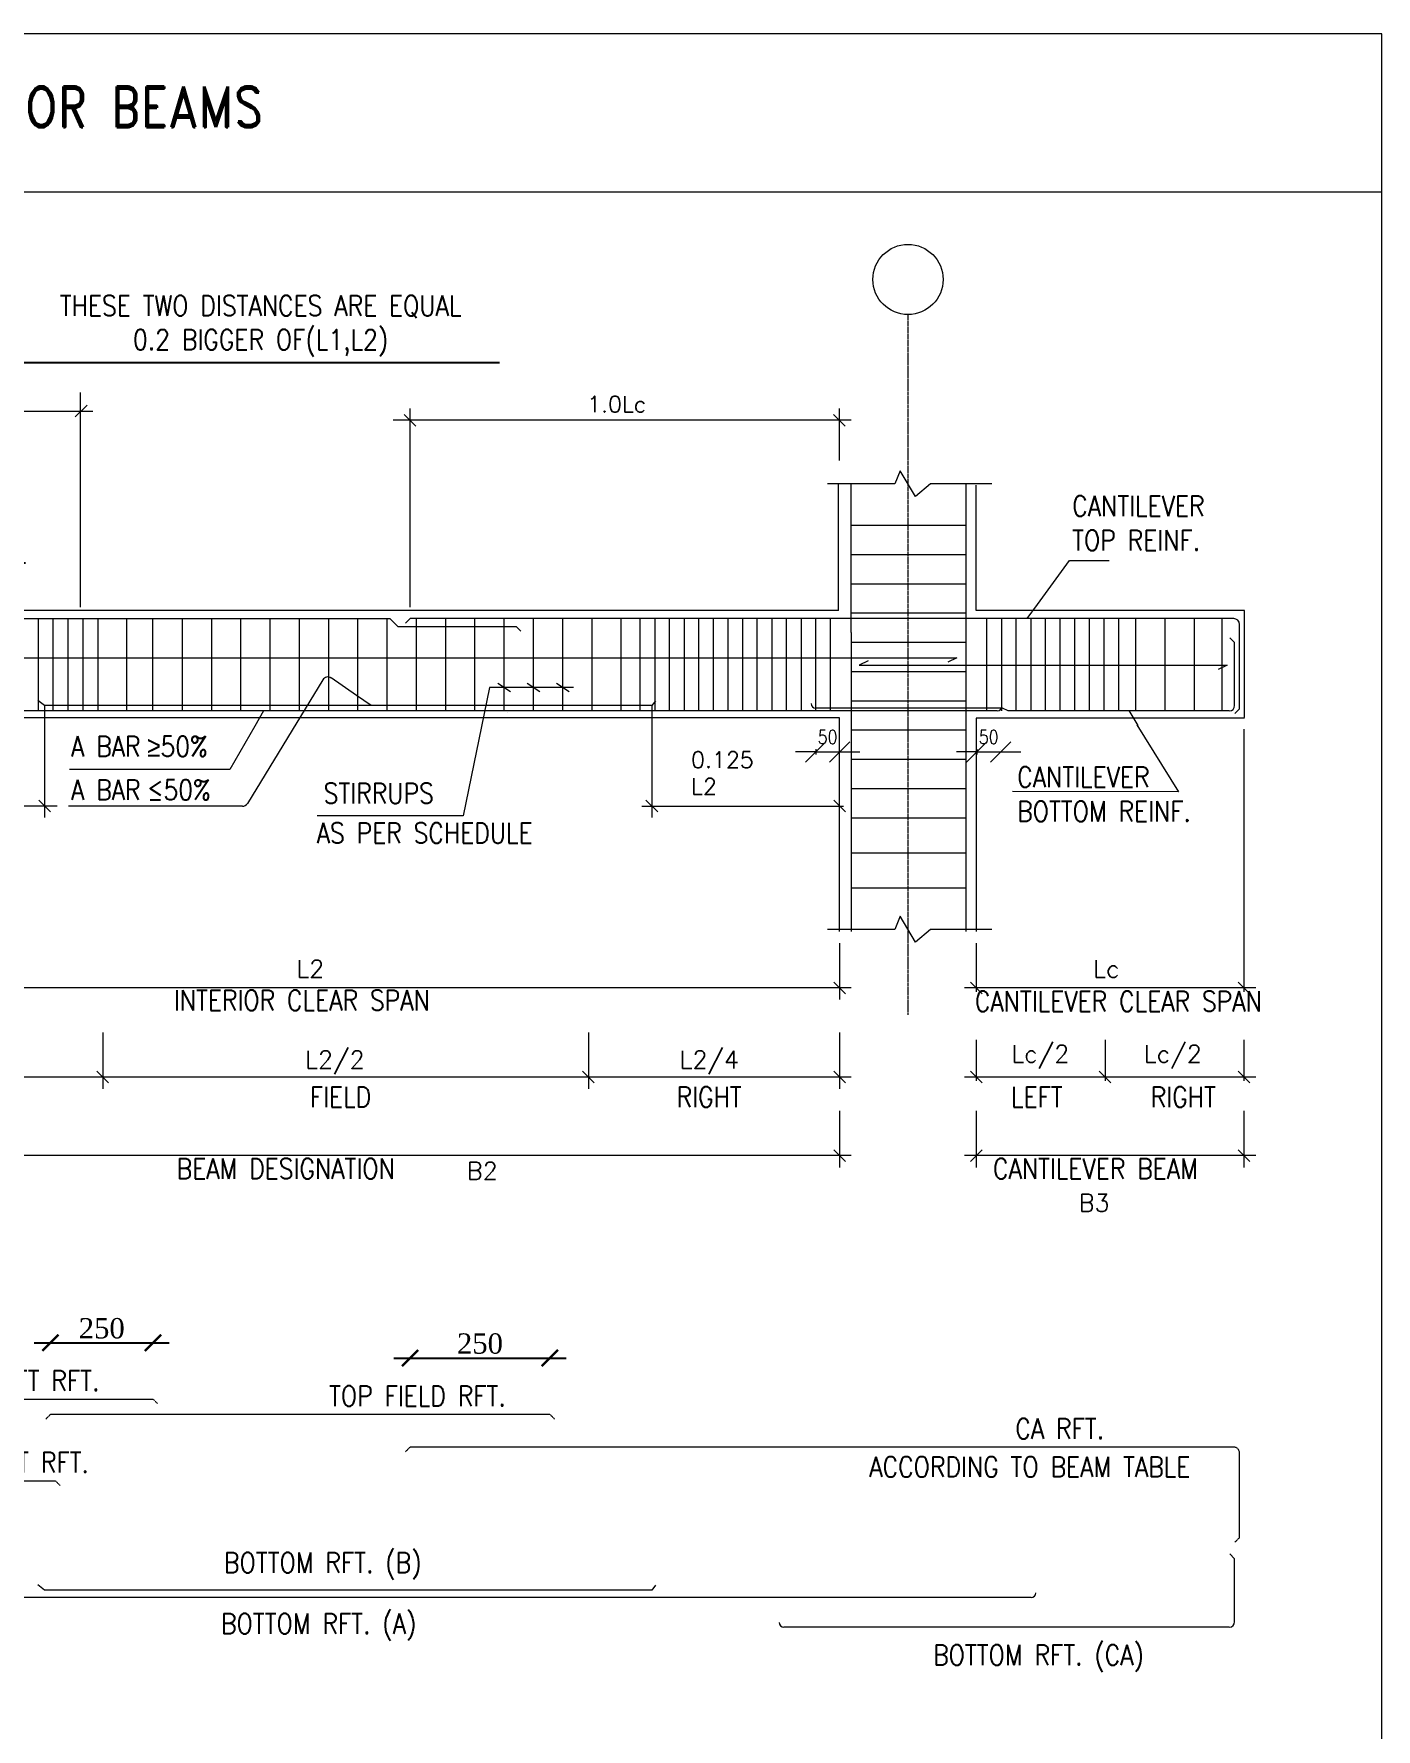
# Model space of a CAD drawing. Header units: millimetres. Extents: x 30565 to 82792, y 125642 to 187754.
# Drawn here: x 45876 to 62399, y 166884 to 187754 of the extents above; entities that cross this region are included whole.
import ezdxf

# ---------------------------------------------------------------- set-up
doc = ezdxf.new("R2010")
doc.units = ezdxf.units.MM
for name, pattern in [('Blank', [914400, 0, -914400]), ('IMPORT-DETAILS_2$0$S-002$0$HIDDEN _3_', [7.5, 5, -2.5]), ('IMPORT-DETAILS_2$0$S-002$0$Typical Details$0$$S0-02$0$CENTER _3_', [40, 25, -5, 5, -5]), ('IMPORT-DETAILS_2$0$S-002$0$Typical Details$0$$S0-02$0$HIDDEN _3_', [7.5, 5, -2.5])]:
    doc.linetypes.add(name, pattern=pattern)
doc.layers.get('0').update_dxf_attribs({"lineweight": 20})
for name, color, linetype, lineweight in [('DETAILS_2$0$hyde park details$0$S-LEGN', 7, 'Continuous', 5), ('DETAILS_2$0$hyde park details$0$S-TEXT', 7, 'Continuous', 5), ('DETAILS_2$0$S-002$0$STEE', 7, 'Continuous', 5), ('DETAILS_2$0$S-002$0$Typical Details$0$$S0-02$0$AXIS', 7, 'IMPORT-DETAILS_2$0$S-002$0$Typical Details$0$$S0-02$0$CENTER _3_', 5), ('DETAILS_2$0$S-002$0$Typical Details$0$$S0-02$0$DIM', 7, 'Continuous', 5), ('DETAILS_2$0$S-002$0$Typical Details$0$$S0-02$0$MARK', 7, 'Continuous', 5), ('DETAILS_2$0$S-002$0$Typical Details$0$$S0-02$0$S-GN-CON', 7, 'Continuous', 5), ('DETAILS_2$0$S-002$0$Typical Details$0$$S0-02$0$S-GN-RNF', 7, 'Continuous', 5), ('DETAILS_2$0$s-dimension-0_15', 7, 'Continuous', 5)]:
    doc.layers.add(name, color=color, linetype=linetype, lineweight=lineweight)
doc.styles.add('RomanD_1', font='romand__.ttf', dxfattribs={"width": 0.85, "height": 499.993089})
doc.styles.add('RomanS_16', font='romans__.ttf', dxfattribs={"width": 0.85, "height": 249.996544})
doc.styles.add('RomanS_7', font='romans__.ttf', dxfattribs={"height": 216.064513})
doc.styles.add('RomanS_8', font='romans__.ttf', dxfattribs={"height": 200.059735})
doc.styles.add('RomanT_1', font='romant__.ttf', dxfattribs={"width": 0.85, "height": 166.675})
doc.styles.add('S-TH1-A+C ROW1-X$0$ROMANS-TITLE', font='romans.shx', dxfattribs={"width": 0.8})
doc.styles.add('Segoe UI Light_2', font='segoeuil.ttf', dxfattribs={"height": 30})
doc.styles.get("Standard").update_dxf_attribs({"font": 'times.ttf'})
doc.dimstyles.new('RMC-DIM-EXT', dxfattribs={"dimscale": 304.8, "dimtxt": 31.420918, "dimasz": 0.049213, "dimexe": 0.032808, "dimexo": 0.0625, "dimgap": 0, "dimtad": 1, "dimdec": 0, "dimrnd": 5, "dimzin": 0, "dimdsep": 46, "dimtxsty": 'Segoe UI Light_2', "dimblk1": 'OBLIQUE', "dimblk2": 'OBLIQUE', "dimsah": 1, "dimcen": 0.09, "dimazin": 0, "dimtfac": 1, "dimtdec": 4, "dimtix": 1, "dimtmove": 0, "dimatfit": 3, "dimfxl": 0.032808, "dimfxlon": 1, "dimtvp": 1, "dimtolj": 1, "dimtzin": 0, "dimlwd": 15, "dimlwe": 15, "dimarcsym": 2})
doc.dimstyles.new('S-TH1-A+C ROW1-X$0$DIM100', dxfattribs={"dimscale": 100, "dimtxt": 2.5, "dimasz": 2, "dimexe": 2, "dimexo": 1, "dimgap": 0.5, "dimtad": 1, "dimdec": 0, "dimrnd": 5, "dimzin": 0, "dimdsep": 46, "dimtxsty": 'S-TH1-A+C ROW1-X$0$ROMANS-TITLE', "dimblk": 'S-TH1-A+C ROW1-X$0$_ArchTick', "dimcen": 0.09, "dimdle": 2, "dimclrd": 256, "dimclre": 256, "dimclrt": 2, "dimadec": 0, "dimazin": 0, "dimtfac": 1, "dimtdec": 0, "dimtmove": 0, "dimatfit": 3, "dimfxl": 1, "dimtolj": 1, "dimtzin": 0, "dimarcsym": 0})

# ---------------------------------------------------------------- blocks, each defined once
blk = doc.blocks.new('S-TH1-A+C ROW1-X$0$_ArchTick')
at = {"color": 0, "linetype": 'ByBlock', "const_width": 0.15}
blk.add_lwpolyline([(-0.5, -0.5), (0.5, 0.5)], dxfattribs=at)
blk = doc.blocks.new('*D35')
at = {"layer": 'DETAILS_2$0$s-dimension-0_15', "lineweight": -2, "transparency": 16777216}
blk.add_line((45880, 171640), (47542, 171640), dxfattribs=at)
at = {"layer": 'DETAILS_2$0$s-dimension-0_15', "lineweight": -2, "transparency": 16777216, "xscale": 200, "yscale": 200, "zscale": 200, "rotation": 180}
blk.add_blockref('S-TH1-A+C ROW1-X$0$_ArchTick', (46080, 171640), dxfattribs=at)
at = {"layer": 'DETAILS_2$0$s-dimension-0_15', "lineweight": -2, "transparency": 16777216, "xscale": 200, "yscale": 200, "zscale": 200}
blk.add_blockref('S-TH1-A+C ROW1-X$0$_ArchTick', (47342, 171640), dxfattribs=at)
at = {"layer": 'DETAILS_2$0$s-dimension-0_15', "color": 2, "transparency": 16777216, "insert": (46711, 171817), "char_height": 250, "attachment_point": 5}
blk.add_mtext('\\A1;250', dxfattribs=at)
blk = doc.blocks.new('*D36')
at = {"layer": 'DETAILS_2$0$s-dimension-0_15', "lineweight": -2, "transparency": 16777216}
blk.add_line((50306, 171452), (52428, 171452), dxfattribs=at)
at = {"layer": 'DETAILS_2$0$s-dimension-0_15', "lineweight": -2, "transparency": 16777216, "xscale": 200, "yscale": 200, "zscale": 200, "rotation": 180}
blk.add_blockref('S-TH1-A+C ROW1-X$0$_ArchTick', (50506, 171452), dxfattribs=at)
at = {"layer": 'DETAILS_2$0$s-dimension-0_15', "lineweight": -2, "transparency": 16777216, "xscale": 200, "yscale": 200, "zscale": 200}
blk.add_blockref('S-TH1-A+C ROW1-X$0$_ArchTick', (52228, 171452), dxfattribs=at)
at = {"layer": 'DETAILS_2$0$s-dimension-0_15', "color": 2, "transparency": 16777216, "insert": (51367, 171629), "char_height": 250, "attachment_point": 5}
blk.add_mtext('\\A1;250', dxfattribs=at)
blk = doc.blocks.new('*D56')
at = {"layer": 'DETAILS_2$0$s-dimension-0_15', "lineweight": -2, "transparency": 16777216}
for p, q in [((41084, 181236), (45676, 183708)), ((45676, 183708), (46053, 183708)), ((39962, 181236), (42206, 181236))]:
    blk.add_line(p, q, dxfattribs=at)
at = {"layer": 'DETAILS_2$0$s-dimension-0_15', "lineweight": -2, "transparency": 16777216, "xscale": 200, "yscale": 200, "zscale": 200, "rotation": 180}
blk.add_blockref('S-TH1-A+C ROW1-X$0$_ArchTick', (40162, 181236), dxfattribs=at)
at = {"layer": 'DETAILS_2$0$s-dimension-0_15', "lineweight": -2, "transparency": 16777216, "xscale": 200, "yscale": 200, "zscale": 200}
blk.add_blockref('S-TH1-A+C ROW1-X$0$_ArchTick', (42006, 181236), dxfattribs=at)
at = {"layer": 'DETAILS_2$0$s-dimension-0_15', "color": 2, "transparency": 16777216, "insert": (45864, 183883), "char_height": 250, "attachment_point": 5}
blk.add_mtext('\\A1;   ', dxfattribs=at)
blk = doc.blocks.new('*D37')
at = {"layer": 'DETAILS_2$0$s-dimension-0_15', "lineweight": -2, "transparency": 16777216}
for p, q in [((44651, 181236), (45726, 183708)), ((45726, 183708), (51609, 183708)), ((45774, 181236), (43529, 181236))]:
    blk.add_line(p, q, dxfattribs=at)
at = {"layer": 'DETAILS_2$0$s-dimension-0_15', "lineweight": -2, "transparency": 16777216, "xscale": 200, "yscale": 200, "zscale": 200, "rotation": 180}
blk.add_blockref('S-TH1-A+C ROW1-X$0$_ArchTick', (43729, 181236), dxfattribs=at)
at = {"layer": 'DETAILS_2$0$s-dimension-0_15', "lineweight": -2, "transparency": 16777216, "xscale": 200, "yscale": 200, "zscale": 200}
blk.add_blockref('S-TH1-A+C ROW1-X$0$_ArchTick', (45574, 181236), dxfattribs=at)
at = {"layer": 'DETAILS_2$0$s-dimension-0_15', "color": 2, "transparency": 16777216, "insert": (48667, 184365), "char_height": 250, "attachment_point": 5}
blk.add_mtext('\\A1;\\P{\\A0;\\fRomanS|b0|i0|c0|p2;\\W0.85;\\C256;THESE TWO DISTANCES ARE EQUAL\\P\\A1;0.2 BIGGER OF(L1,L2)}', dxfattribs=at)
blk = doc.blocks.new('_Oblique')
at = {"color": 0, "linetype": 'ByBlock', "lineweight": -2}
blk.add_line((-0.5, -0.5), (0.5, 0.5), dxfattribs=at)
blk = doc.blocks.new('*D49')
at = {"layer": 'DETAILS_2$0$S-002$0$Typical Details$0$$S0-02$0$DIM', "color": 0, "lineweight": 15, "transparency": 16777216}
for p, q in [((57483, 178914), (57233, 178914)), ((57483, 178947), (57483, 178881)), ((57483, 178914), (57777, 178914)), ((57777, 178914), (58027, 178914))]:
    blk.add_line(p, q, dxfattribs=at)
at = {"layer": 'DETAILS_2$0$S-002$0$Typical Details$0$$S0-02$0$DIM', "color": 0, "linetype": 'Blank', "lineweight": 15, "transparency": 16777216}
blk.add_line((57777, 178947), (57777, 178881), dxfattribs=at)
at = {"layer": 'DETAILS_2$0$S-002$0$Typical Details$0$$S0-02$0$DIM', "color": 0, "lineweight": 15, "transparency": 16777216, "xscale": 250, "yscale": 250, "zscale": 250}
blk.add_blockref('_Oblique', (57483, 178914), dxfattribs=at)
at = {"layer": 'DETAILS_2$0$S-002$0$Typical Details$0$$S0-02$0$DIM', "color": 0, "lineweight": 15, "transparency": 16777216, "xscale": 250, "yscale": 250, "zscale": 250, "rotation": 180}
blk.add_blockref('_Oblique', (57777, 178914), dxfattribs=at)
at = {"layer": 'DETAILS_2$0$S-002$0$Typical Details$0$$S0-02$0$DIM', "color": 0, "transparency": 16777216, "insert": (57630, 179097), "char_height": 166.7, "attachment_point": 5, "style": 'RomanT_1'}
blk.add_mtext('\\A1;50', dxfattribs=at)
blk = doc.blocks.new('*D50')
at = {"layer": 'DETAILS_2$0$S-002$0$Typical Details$0$$S0-02$0$DIM', "color": 0, "lineweight": 15, "transparency": 16777216}
for p, q in [((55500, 178914), (55250, 178914)), ((55500, 178947), (55500, 178881)), ((55500, 178914), (55794, 178914)), ((55794, 178914), (56044, 178914))]:
    blk.add_line(p, q, dxfattribs=at)
at = {"layer": 'DETAILS_2$0$S-002$0$Typical Details$0$$S0-02$0$DIM', "color": 0, "linetype": 'Blank', "lineweight": 15, "transparency": 16777216}
blk.add_line((55794, 178947), (55794, 178881), dxfattribs=at)
at = {"layer": 'DETAILS_2$0$S-002$0$Typical Details$0$$S0-02$0$DIM', "color": 0, "lineweight": 15, "transparency": 16777216, "xscale": 250, "yscale": 250, "zscale": 250}
blk.add_blockref('_Oblique', (55500, 178914), dxfattribs=at)
at = {"layer": 'DETAILS_2$0$S-002$0$Typical Details$0$$S0-02$0$DIM', "color": 0, "lineweight": 15, "transparency": 16777216, "xscale": 250, "yscale": 250, "zscale": 250, "rotation": 180}
blk.add_blockref('_Oblique', (55794, 178914), dxfattribs=at)
at = {"layer": 'DETAILS_2$0$S-002$0$Typical Details$0$$S0-02$0$DIM', "color": 0, "transparency": 16777216, "insert": (55647, 179097), "char_height": 166.7, "attachment_point": 5, "style": 'RomanT_1'}
blk.add_mtext('\\A1;50', dxfattribs=at)

msp = doc.modelspace()

# ---------------------------------------------------------------- linework, layer by layer
at = {"lineweight": 5}
msp.add_circle((56636.6, 184731.1), 432.1, dxfattribs=at)
at = {"layer": 'DETAILS_2$0$hyde park details$0$S-LEGN'}
msp.add_line((62470.3, 185804.8), (30565.7, 185804.8), dxfattribs=at)
at = {"layer": 'DETAILS_2$0$hyde park details$0$S-LEGN', "flags": 128}
msp.add_lwpolyline([(62469.6, 187753.9), (30565, 187753.9), (30565, 125641.8), (62469.6, 125641.8)], close=True, dxfattribs=at)
at = {"layer": 'DETAILS_2$0$S-002$0$STEE', "linetype": 'IMPORT-DETAILS_2$0$S-002$0$HIDDEN _3_', "flags": 128}
for points in [[(38672.7, 170889.7), (38730.3, 170947.3), (41660.7, 170947.3), (45883.8, 170947.3), (47342.3, 170947.3), (47399.9, 170889.7)], [(52286.1, 170701.2), (52228.5, 170758.8), (50770, 170758.8), (46080.4, 170758.8), (46022.8, 170701.2)], [(60646.1, 170355.1), (50506.2, 170355.1), (50448.6, 170297.5)], [(60660.5, 169184.7), (60718.1, 169242.3), (60718.1, 170283.1)], [(39872.7, 169881.7), (39930.3, 169939.3), (41660.7, 169939.3), (45383.8, 169939.3), (46142.3, 169939.3), (46199.9, 169881.7)]]:
    msp.add_lwpolyline(points, dxfattribs=at)
at = {"layer": 'DETAILS_2$0$S-002$0$STEE', "linetype": 'IMPORT-DETAILS_2$0$S-002$0$HIDDEN _3_'}
msp.add_arc((60646.1, 170283.1), 72, 0, 90, dxfattribs=at)
at = {"layer": 'DETAILS_2$0$S-002$0$Typical Details$0$$S0-02$0$AXIS'}
msp.add_line((56636.6, 175678.4), (56636.6, 184299), dxfattribs=at)
at = {"layer": 'DETAILS_2$0$S-002$0$Typical Details$0$$S0-02$0$DIM'}
for p, q in [((46448, 180695.1), (46448, 183338)), ((43556.6, 183110.2), (46601.5, 183110.2)), ((46385.4, 183038.1), (46529.5, 183182.2)), ((50578.3, 182926.2), (50434.2, 183070.2)), ((50506.2, 180695.1), (50506.2, 183142.2)), ((55864.1, 182926.2), (55720.1, 183070.2)), ((55792.1, 182502.9), (55792.1, 183142.2)), ((55936.2, 182998.2), (50300, 182998.2)), ((46006.6, 179484.5), (46006.6, 178108.1)), ((53482.9, 179484.5), (53482.9, 178108.1)), ((60772.9, 179193.9), (60772.9, 175962.4)), ((46162.8, 178247.9), (43551.2, 178247.9)), ((46078.6, 178175.9), (45934.6, 178319.9)), ((53358, 178247.9), (55840.5, 178247.9)), ((53554.9, 178175.9), (53410.9, 178319.9)), ((55866.3, 178175.9), (55722.3, 178319.9)), ((55794.3, 176558.8), (55794.3, 175864.2)), ((57476.4, 176558.8), (57476.4, 175962.4)), ((55938.3, 176008.2), (43551.2, 176008.2)), ((55866.3, 175936.2), (55722.3, 176080.2)), ((60916.9, 176008.2), (57332.4, 176008.2)), ((57548.5, 175936.2), (57404.4, 176080.2)), ((60844.9, 175936.2), (60700.9, 176080.2)), ((46723.7, 175461.3), (46723.7, 174766.7)), ((52702.6, 175461.3), (52702.6, 174766.7)), ((55794.3, 175461.3), (55794.3, 174766.7)), ((57476.4, 175370.9), (57476.4, 174864.9)), ((59062, 175370.9), (59062, 174864.9)), ((60772.9, 175370.9), (60772.9, 174864.9)), ((55938.3, 174910.7), (43551.2, 174910.7)), ((46795.8, 174838.7), (46651.7, 174982.7)), ((52774.7, 174838.7), (52630.6, 174982.7)), ((55866.3, 174838.7), (55722.3, 174982.7)), ((60916.9, 174910.7), (57332.4, 174910.7)), ((57548.5, 174838.7), (57404.4, 174982.7)), ((59134.1, 174838.7), (58990, 174982.7)), ((60844.9, 174838.7), (60700.9, 174982.7)), ((55794.3, 174494.5), (55794.3, 173799.8)), ((57476.4, 174494.5), (57476.4, 173799.8)), ((60772.9, 174494.5), (60772.9, 173799.8)), ((55938.3, 173943.8), (43551.2, 173943.8)), ((55866.3, 173871.8), (55722.3, 174015.9)), ((60916.9, 173943.8), (57332.4, 173943.8)), ((57404.4, 173871.8), (57548.5, 174015.9)), ((60844.9, 173871.8), (60700.9, 174015.9))]:
    msp.add_line(p, q, dxfattribs=at)
at = {"layer": 'DETAILS_2$0$S-002$0$Typical Details$0$$S0-02$0$MARK'}
for p, q in [((49433.3, 179802.7), (48503.8, 178280.1)), ((51743.1, 179653.2), (51589.1, 179756.3)), ((52103.2, 179653.2), (51949.2, 179756.3)), ((52463.4, 179653.2), (52309.3, 179756.3)), ((51704.7, 179400.5), (51704.7, 179400.7)), ((59356.7, 179425.1), (59464.9, 179238.1)), ((48442.4, 178245.6), (46302.6, 178245.6))]:
    msp.add_line(p, q, dxfattribs=at)
at = {"layer": 'DETAILS_2$0$S-002$0$Typical Details$0$$S0-02$0$MARK', "flags": 128}
for points in [[(57667.9, 182213), (56913.6, 182213), (56727.7, 182057), (56541.7, 182375.6), (56472.7, 182213), (55644, 182213)], [(58104.6, 180556), (58231.9, 180730.6), (58625.1, 181270), (59113.8, 181270)], [(52517.4, 179707.4), (51483.7, 179707.4), (51158.9, 178125.5), (49364.2, 178125.5)], [(50026.1, 179484.5), (49848.6, 179607.6), (49535.8, 179824.3)], [(48701.4, 179419.3), (48594.5, 179231.5), (48289.8, 178696.2), (46313.9, 178696.2)], [(59453, 179249.5), (59966, 178421.1), (57923, 178425.1)], [(57667.9, 176729.1), (56913.6, 176729.1), (56727.7, 176573), (56541.7, 176891.7), (56472.7, 176729.1), (55644, 176729.1)]]:
    msp.add_lwpolyline(points, dxfattribs=at)
at = {"layer": 'DETAILS_2$0$S-002$0$Typical Details$0$$S0-02$0$MARK'}
for centre, start, end in [((49494.8, 179765.1), 55.27681, 148.59624), ((48442.4, 178317.6), 270, 328.59624)]:
    msp.add_arc(centre, 72, start, end, dxfattribs=at)
at = {"layer": 'DETAILS_2$0$S-002$0$Typical Details$0$$S0-02$0$S-GN-CON', "linetype": 'IMPORT-DETAILS_2$0$S-002$0$Typical Details$0$$S0-02$0$HIDDEN _3_'}
for p, q in [((55782.3, 180657), (55782.3, 182210.8)), ((57476.7, 180657), (57476.7, 182201.1))]:
    msp.add_line(p, q, dxfattribs=at)
at = {"layer": 'DETAILS_2$0$S-002$0$Typical Details$0$$S0-02$0$S-GN-CON'}
for p, q in [((55782.3, 180657), (43700.6, 180657)), ((55794.3, 176702.9), (55794.3, 179332.3)), ((57476.4, 179328.9), (57476.4, 176702.9)), ((60778.4, 179331.2), (57476.9, 179331.2))]:
    msp.add_line(p, q, dxfattribs=at)
at = {"layer": 'DETAILS_2$0$S-002$0$Typical Details$0$$S0-02$0$S-GN-CON', "flags": 128}
for points in [[(60778.4, 179337.9), (60778.4, 180657), (57476.7, 180657)], [(55794.3, 179332.6), (43695.2, 179332.6), (43695.2, 176702.9)]]:
    msp.add_lwpolyline(points, dxfattribs=at)
at = {"layer": 'DETAILS_2$0$S-002$0$Typical Details$0$$S0-02$0$S-GN-RNF'}
for p, q in [((55937.2, 180383.9), (55937.3, 182213)), ((57347.8, 182213), (57347.8, 180383.9)), ((57347.8, 182213), (57347.8, 176702.9)), ((57347.8, 181701.2), (55937.2, 181701.2)), ((57347.8, 181341.1), (55937.2, 181341.1)), ((57347.8, 180980.9), (55937.2, 180980.9)), ((45932.7, 179419.3), (45932.7, 180556)), ((46114.6, 179419.3), (46114.6, 180556)), ((46298, 179419.3), (46298, 180556)), ((46481.4, 179419.3), (46481.4, 180556)), ((46664.9, 179419.3), (46664.9, 180556)), ((47020.5, 179419.3), (47020.5, 180556)), ((47340.9, 179419.3), (47340.9, 180556)), ((47704.9, 179419.3), (47704.9, 180556)), ((48065, 179419.3), (48065, 180556)), ((48425.2, 179419.3), (48425.2, 180556)), ((48785.3, 179419.3), (48785.3, 180556)), ((49145.4, 179419.3), (49145.4, 180556)), ((49505.5, 179419.3), (49505.5, 180556)), ((49865.6, 179419.3), (49865.6, 180556)), ((50225.7, 179419.3), (50225.7, 180556)), ((50585.8, 179419.3), (50585.8, 180556)), ((50945.9, 179419.3), (50945.9, 180556)), ((51306, 179419.3), (51306, 180556)), ((51666.1, 179419.3), (51666.1, 180556)), ((52026.2, 179419.3), (52026.2, 180556)), ((52386.3, 179419.3), (52386.3, 180556)), ((52746.4, 179419.3), (52746.4, 180556)), ((53106.6, 179419.3), (53106.6, 180556)), ((53341.1, 179419.3), (53341.1, 180556)), ((53523, 179419.3), (53523, 180556)), ((53701.2, 179419.3), (53701.2, 180556)), ((53883.1, 179419.3), (53883.1, 180556)), ((54061.3, 179419.3), (54061.3, 180556)), ((54243.2, 179419.3), (54243.2, 180556)), ((54421.4, 179419.3), (54421.4, 180556)), ((54603.3, 179419.3), (54603.3, 180556)), ((54781.5, 179419.3), (54781.5, 180556)), ((54963.4, 179419.3), (54963.4, 180556)), ((55141.6, 179419.3), (55141.6, 180556)), ((55323.5, 179419.3), (55323.5, 180556)), ((55501.7, 179419.3), (55501.7, 180556)), ((55683.6, 179419.3), (55683.6, 180556)), ((57347.8, 180620.8), (55937.2, 180620.8)), ((57605, 180556), (57605, 179419.3)), ((57786.9, 180556), (57786.9, 179419.3)), ((57965.1, 180556), (57965.1, 179419.3)), ((58147, 180556), (58147, 179427.4)), ((58325.2, 180556), (58325.2, 179419.3)), ((58507.1, 180556), (58507.1, 179419.3)), ((58685.3, 180556), (58685.3, 179419.3)), ((58867.2, 180556), (58867.2, 179419.3)), ((59045.4, 180556), (59045.4, 179419.3)), ((59227.3, 180556), (59227.3, 179419.3)), ((59439.3, 180556), (59439.3, 179419.3)), ((59799.4, 180556), (59799.4, 179419.3)), ((60159.5, 180556), (60159.5, 179419.3)), ((60499.5, 180556), (60499.5, 179419.3)), ((55937.2, 180383.9), (55937.2, 176702.9)), ((57347.8, 180260.7), (55937.2, 180260.7)), ((57347.8, 179900.6), (55937.2, 179900.6)), ((57347.8, 179540.5), (55937.2, 179540.5)), ((57347.8, 179180.4), (55937.2, 179180.4)), ((57347.8, 178820.3), (55937.2, 178820.3)), ((57347.8, 178460.2), (55937.2, 178460.2)), ((57347.8, 178100.1), (55937.2, 178100.1)), ((57347.8, 177668), (55937.2, 177668)), ((57347.8, 177235.8), (55937.2, 177235.8)), ((58151.3, 168503.5), (44445.8, 168503.5))]:
    msp.add_line(p, q, dxfattribs=at)
at = {"layer": 'DETAILS_2$0$S-002$0$Typical Details$0$$S0-02$0$S-GN-RNF', "flags": 128}
for points in [[(36666.9, 180400.7), (36724.5, 180458.3), (38183, 180458.3), (38280.7, 180556), (50256.2, 180556), (50354, 180458.3), (51812.5, 180458.3), (51870.1, 180400.7)], [(60646.1, 180556), (50506.2, 180556), (50448.6, 180498.4)], [(60657.8, 179484.8), (60657.8, 180262.4), (60600.2, 180320)], [(60660.5, 179385.5), (60718.1, 179443.2), (60718.1, 180484)], [(42378.2, 180124.6), (42267.5, 180071.4), (57237.6, 180071.4), (57126.9, 180018.3)], [(56147.3, 180034.6), (56036.6, 179981.4), (60566.1, 179981.4), (60455.4, 179928.3)], [(53526.8, 179544.4), (53482.9, 179484.5), (46006.6, 179484.5), (45926, 179548.3)], [(57735.3, 179419.3), (44124.8, 179419.3), (44053.1, 179451.1), (41665, 179451.1)], [(60592.3, 179419.3), (57870.9, 179419.3), (57799.3, 179451.1), (55501.7, 179451.1)], [(60657.8, 168204.3), (60657.8, 168982), (60600.2, 169039.6)], [(53526.8, 168654.4), (53482.9, 168594.5), (46006.6, 168594.5), (45926, 168658.2)], [(60592.3, 168138.8), (58286.9, 168138.8), (55109, 168138.8)]]:
    msp.add_lwpolyline(points, dxfattribs=at)
at = {"layer": 'DETAILS_2$0$S-002$0$Typical Details$0$$S0-02$0$S-GN-RNF'}
for centre, radius, start, end in [((60646.1, 180484), 72, 0, 90), ((55501.7, 179508.7), 57.6, 180, 270), ((60592.3, 179484.8), 65.5, 270, 0), ((57735.3, 179476.9), 57.6, 270, 0), ((58151.3, 168561.1), 57.6, 270, 0), ((55109, 168196.4), 57.6, 180, 270), ((60592.3, 168204.3), 65.5, 270, 0)]:
    msp.add_arc(centre, radius, start, end, dxfattribs=at)

# ---------------------------------------------------------------- texts
at = {"layer": 'DETAILS_2$0$hyde park details$0$S-TEXT'}
for s, insert, char_height, width, attachment_point, line_spacing_factor, style in [('TYPICAL DETAIL FOR BEAMS', (40740, 187106), 499.993, 10596.504, 1, 1.146391, 'RomanD_1'), ('CANTILEVER', (58657.4, 182067.3), 250, 2212.479, 1, 0.983083, 'RomanS_16'), ('TOP REINF.', (58657.4, 181645.9), 250, 2160.672, 1, 0.983083, 'RomanS_16'), ('A BAR{\\fArial|b0|i0|c0|p34; ≥}50% ', (46332.1, 179106.5), 249.997, 2322.164, 1, 0.983083, 'RomanS_16'), ('CANTILEVER', (57980.2, 178729.8), 250, 2212.479, 1, 0.983083, 'RomanS_16'), ('A BAR{\\fArial|b0|i0|c0|p34; }≤50%', (46332.1, 178572.5), 249.997, 2322.164, 1, 0.983083, 'RomanS_16'), ('STIRRUPS', (49442.5, 178528.7), 250, 1801.068, 1, 0.983083, 'RomanS_16'), ('BOTTOM REINF.', (57980.2, 178308.4), 249.997, 2959.115, 1, 0.983083, 'RomanS_16'), ('AS PER SCHEDULE', (49356.5, 178039.6), 249.997, 3699.655, 1, 0.983083, 'RomanS_16'), ('INTERIOR CLEAR SPAN', (47597.7, 175982.7), 249.997, 4348.771, 1, 0.983083, 'RomanS_16'), ('CANTILEVER CLEAR SPAN', (57458.8, 175968.7), 249.997, 4897.32, 1, 0.983083, 'RomanS_16'), ('FIELD', (49271.7, 174792.1), 250, 999.577, 1, 0.983083, 'RomanS_16'), ('RIGHT', (53788.3, 174792.1), 250, 1078.812, 1, 0.983083, 'RomanS_16'), ('LEFT', (57903.5, 174792.1), 250, 841.108, 1, 0.983083, 'RomanS_16'), ('RIGHT', (59624.2, 174792.1), 250, 1078.812, 1, 0.983083, 'RomanS_16'), ('BEAM DESIGNATION', (47632.8, 173906.9), 249.997, 3684.418, 1, 0.983083, 'RomanS_16'), ('CANTILEVER BEAM', (57681.9, 173906.9), 249.997, 3507.663, 1, 0.983083, 'RomanS_16'), ('TOP LEFT RFT.', (45653.5, 171299.7), 249.997, 2852.453, 2, 0.983083, 'RomanS_16'), ('TOP FIELD RFT.', (50596.8, 171111.2), 249.997, 3010.922, 2, 0.983083, 'RomanS_16'), ('CA RFT.', (58504.5, 170707.5), 250, 1566.411, 2, 0.983083, 'RomanS_16'), ('TOP LEFT RFT.', (45524.2, 170291.7), 249.997, 2995.766, 2, 0.983083, 'RomanS_16'), ('ACCORDING TO BEAM TABLE', (58135.7, 170237.6), 249.997, 5616.528, 2, 0.983083, 'RomanS_16'), ('BOTTOM RFT. (B)', (49431.9, 169058.3), 249.997, 3452.809, 2, 0.983083, 'RomanS_16'), ('BOTTOM RFT. (A)', (49381.6, 168307.6), 249.997, 3370.526, 2, 0.983083, 'RomanS_16'), ('BOTTOM RFT. (CA)', (58243.3, 167920.9), 249.997, 3672.228, 2, 0.983083, 'RomanS_16')]:
    msp.add_mtext(s, dxfattribs=dict(at, insert=insert, char_height=char_height, width=width, attachment_point=attachment_point, line_spacing_factor=line_spacing_factor, style=style))
at = {"layer": 'DETAILS_2$0$S-002$0$Typical Details$0$$S0-02$0$DIM', "attachment_point": 1, "line_spacing_factor": 0.983083}
for s, insert, char_height, width, style in [('1.0Lc', (52686.6, 183295.1), 200.06, 980.368, 'RomanS_8'), ('0.125\\PL2', (53966.3, 178917.9), 200.06, 1046.213, 'RomanS_8'), ('L2', (49106.9, 176351.4), 216.06, 453.019, 'RomanS_7'), ('Lc', (58917.6, 176351.4), 216.06, 429.314, 'RomanS_7'), ('Lc/2', (57909.2, 175305.6), 216.06, 956.08, 'RomanS_7'), ('Lc/2', (59540.9, 175305.6), 216.06, 956.08, 'RomanS_7'), ('L2/2', (49215.6, 175234.7), 216.06, 979.785, 'RomanS_7'), ('L2/4', (53825.4, 175234.7), 216.06, 979.785, 'RomanS_7'), ('B2', (51205.9, 173865.5), 216.06, 563.64, 'RomanS_7'), ('B3', (58738.1, 173471.3), 216.06, 563.64, 'RomanS_7')]:
    msp.add_mtext(s, dxfattribs=dict(at, insert=insert, char_height=char_height, width=width, style=style))

# ---------------------------------------------------------------- dimensions: what is measured, and where the dimension line sits
at = {"layer": 'DETAILS_2$0$S-002$0$Typical Details$0$$S0-02$0$DIM'}
for base, p1, p2, picture, middle in [((55794.3, 178913.9), (55500.4, 179325.5), (55794.3, 179325.5), '*D50', (55647.3, 179097.3)), ((57777.1, 178913.9), (57483.2, 179325.5), (57777.1, 179325.5), '*D49', (57630.2, 179097.3))]:
    dim = msp.add_linear_dim(base=base, p1=p1, p2=p2, text='50', dimstyle='RMC-DIM-EXT', override={"dimscale": 1000, "dimasz": 0.25, "dimgap": 0.1, "dimpost": '<>', "dimtxsty": 'RomanT_1'}, dxfattribs=at)
    dim.commit()
    dim.dimension.update_dxf_attribs({"geometry": picture, "text_midpoint": middle})
at = {"layer": 'DETAILS_2$0$s-dimension-0_15'}
dim = msp.add_linear_dim(base=(43728.8, 181236.1), p1=(45573.5, 180505), p2=(43728.8, 180505), angle=180, text='\\P{\\A0;\\fRomanS|b0|i0|c0|p2;\\W0.85;\\C256;THESE TWO DISTANCES ARE EQUAL\\P\\A1;0.2 BIGGER OF(L1,L2)}', dimstyle='S-TH1-A+C ROW1-X$0$DIM100', override={"dimtxsty": 'Standard', "dimse1": 1, "dimse2": 1, "dimtmove": 1}, dxfattribs=at)
dim.commit()
dim.dimension.update_dxf_attribs({"geometry": '*D37', "text_midpoint": (45776, 183708.1), "dimtype": 160})
dim = msp.add_linear_dim(base=(42006.2, 181236.1), p1=(40161.5, 180505), p2=(42006.2, 180505), text='   ', dimstyle='S-TH1-A+C ROW1-X$0$DIM100', override={"dimtxsty": 'Standard', "dimse1": 1, "dimse2": 1, "dimtmove": 1}, dxfattribs=at)
dim.commit()
dim.dimension.update_dxf_attribs({"geometry": '*D56', "text_midpoint": (45726, 183708.1), "dimtype": 160})
for base, p1, p2, picture, middle in [((47342.3, 171640.1), (46080.4, 170947.3), (47342.3, 170947.3), '*D35', (46711.3, 171817.2)), ((52228.5, 171451.6), (50506.2, 170758.8), (52228.5, 170758.8), '*D36', (51367.3, 171628.8))]:
    dim = msp.add_linear_dim(base=base, p1=p1, p2=p2, text='250', dimstyle='S-TH1-A+C ROW1-X$0$DIM100', override={"dimtxsty": 'Standard', "dimse1": 1, "dimse2": 1, "dimsd1": 0, "dimtmove": 1}, dxfattribs=at)
    dim.commit()
    dim.dimension.update_dxf_attribs({"geometry": picture, "text_midpoint": middle})

doc.saveas('drawing.dxf')
